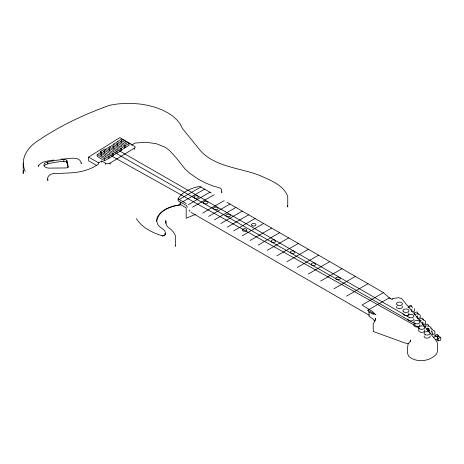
<?xml version="1.0" encoding="UTF-8"?>
<svg xmlns="http://www.w3.org/2000/svg" width="464" height="464" viewBox="0 0 464 464"><rect width="100%" height="100%" fill="white"/><g stroke="black" fill="none" stroke-linecap="round" stroke-linejoin="round"><path stroke-width="0.7" d="M47.873 179.545L47.838 180.519C46.243 175.253 52.264 172.741 56.527 173.542L70.644 172.881C80.481 172.335 90.434 169.899 98.548 164.065L98.548 162.829L88.601 157.087L119.863 137.593L131.068 144.06M23.374 170.653L23.2 173.501L23.2 163.032M437.842 335.768L437.192 336.603L437.946 338.279L438.074 340.86L440.8 340.112L440.678 337.531L437.842 335.768L437.871 336.417L437.192 336.603L434.901 335.136L434.959 336.423M38.744 165.375L38.222 166.303C40.652 161.066 48.929 161.095 53.87 159.999M98.548 162.829L101.749 160.985L105.589 163.2A3.068 1.769 0 0 0 110.107 163.084L134.305 148.173A1.943 1.119 0 0 0 134.612 146.438L130.883 144.281L131.167 144.118M100.352 153.352L100.352 151.508L104.615 149.043L113.152 153.973L113.152 155.817L104.626 160.712L97.156 156.403L97.156 154.553L101.425 152.093M117.543 141.723L113.28 144.188L121.243 148.787L121.243 150.632L112.706 155.562L113.152 155.817M105.241 149.402L113.773 144.472M121.626 140.696L120.025 141.619L124.828 144.391L126.428 143.469L121.626 140.696L121.626 142.547M104.615 150.585L103.02 151.508L108.883 154.895L110.484 153.973L104.615 150.585L104.615 153.045M117.543 143.266L115.942 144.188L120.744 146.96L122.345 146.038L117.543 143.266L117.543 145.725M109.51 148.48L107.909 149.402L112.706 152.175L114.306 151.252L109.51 148.48L109.51 150.324M113.773 146.015L112.172 146.937L116.974 149.71L118.575 148.787L113.773 146.015L113.773 148.48M101.425 153.63L99.824 154.553L104.626 157.325L106.227 156.403L101.425 153.63L101.425 156.095M129.091 143.469L124.828 145.934L124.828 147.778L129.091 145.313L129.091 143.469L121.626 139.154L117.357 141.619L125.013 146.038L125.013 147.883L120.744 150.348L121.243 150.632M120.744 148.497L125.013 146.038M112.706 153.712L121.243 148.787M97.156 154.553L104.626 158.868L113.152 153.973M131.735 145.023L135.146 143.051L145.777 142.233L156.206 143.672L165.062 147.163L169.493 150.417L176.395 158.062L184.916 168.78L189.718 173.24L198.447 179.278L205.187 182.804L212.564 185.867L220.226 188.071L221.641 189.422L221.85 192.67L221.641 191.881M179.15 199.532L200.871 186.992M182.92 201.666L204.607 189.144M188.309 204.711L209.937 192.224M192.577 207.176L214.171 194.712M202.71 213.028L224.176 200.634M208.58 216.415L230.011 204.044M214.449 219.803L235.874 207.431M220.847 223.497L242.278 211.126M227.25 227.198L248.681 214.82M233.653 230.892L255.078 218.521M242.185 235.816L263.616 223.445M250.189 240.439L271.62 228.068M258.187 245.056L279.618 232.684M267.258 250.293L288.689 237.922M276.857 255.838L298.288 243.467M286.996 261.69L308.427 249.319M297.128 267.542L318.559 255.165M308.334 274.009L329.759 261.638M320.601 281.091L342.032 268.72M333.935 288.794L355.366 276.416M346.602 296.102L368.033 283.73M392.643 299.79L389.273 297.842L383.455 292.639L362.024 305.01L372.412 311.472L376.014 314.934L367.842 310.213L389.273 297.842L390.601 298.567M195.419 214.397L186.192 218.277L186.192 207.802L180.78 204.781L180.78 202.316L178.112 200.779L178.112 198.928A33.159 19.146 0 0 1 199.833 186.389L211.236 192.972M408.018 307.406L410.744 306.658M413.204 311.472L414.567 311.1L414.445 308.519M414.712 314.43L416.759 313.873M419.276 320.746L421.324 320.183M422.907 323.304L422.223 322.874L422.982 324.551L425.708 323.802L425.587 321.221L422.75 319.458L423.464 319.922L422.536 318.072L419.81 318.82L419.874 320.114M424.502 326.563L426.544 326.001M426.532 329.109L427.895 328.738A1.508 0.528 74.7 0 0 428.028 328.698M429.606 330.252L428.243 330.629L427.483 328.953L428.162 328.767M434.901 335.136L437.627 334.387L438.555 336.232M433.318 337.305L436.728 336.371M437.946 338.279L440.678 337.531M437.999 339.004L437.314 339.19L438.074 340.86M435.563 339.81L437.61 339.248M180.055 202.443L180.055 204.908L175.775 205.633A29.795 17.203 0 0 0 156.902 222.163M61.086 159.1C67.002 159.517 80.063 154.727 81.258 163.664L81.258 163.05M392.092 298.601L398.64 297.72L401.563 298.497L436.74 341.278L437.581 344.091L437.581 350.865L436.699 353.8C430.25 361.578 416.556 363.15 408.842 356.433L407.624 353.696L407.624 346.921L408.129 343.986L410.292 341.191L410.576 339.973L410.576 341.33M164.848 233.392A2.825 1.63 0 0 1 162.76 235.869L162.191 235.869A2.859 1.647 0 0 0 165.068 233.688M373.613 314.372L369.037 312.144L367.842 310.213M408.146 343.691L404.469 342.844L373.334 331.493L373.155 323.913L374.941 320.81L375.544 318.234L375.544 320.27M110.96 155.666L418.818 327.607M186.192 203.493L178.112 198.928M115.147 152.801L415.373 324.04M118.975 150.585L407.844 316.628M226.989 202.298L383.455 292.639M109.51 146.937L116.974 151.252L116.974 153.097M100.352 151.508L108.883 156.432M108.396 157.963L108.895 158.253L108.895 156.403M180.612 202.118L186.192 205.337L187.497 207.257M191.064 212.39L369.187 315.224M96.686 165.451L88.601 160.782L88.601 157.087M417.333 313.304L420.164 315.073L420.291 317.654L417.565 318.403L417.438 315.816M428.005 325.531L430.841 327.3L430.905 328.587M431.99 329.44L434.82 331.203L434.948 333.79L432.222 334.532L432.094 331.951M427.483 328.953L428.162 329.382M374.715 321.285L373.044 319.046L369.037 316.297L369.037 312.144M157.25 222.807C157.922 228.189 166.675 228.578 165.271 234.332M428.719 325.995L427.791 324.15L425.065 324.899L425.128 326.186M418.047 313.768L417.119 311.924L414.393 312.672L414.451 313.96M416.805 316.726L417.31 317.84M287.407 205.326L287.744 206.996L287.744 196.527C283.643 184.829 269.973 180.107 259.579 175.415C238.403 167.15 211.926 167.063 197.449 147.013L182.439 128.522L180.276 124.184L177.068 120.06L172.886 116.244L167.806 112.81L161.93 109.823L155.388 107.346L148.3 105.432L140.812 104.122L133.081 103.431L125.257 103.379L117.496 103.971L109.962 105.195A297.262 171.622 0 0 0 39.347 139.838A58.261 33.634 0 0 0 25.247 171.471M175.259 245.386L175.415 246.245L175.415 235.77C174.122 231.913 170.706 228.891 167.347 226.67L166.292 224.68L165.764 220.539L165.764 223.335M66.926 160.793L68.231 166.408A2.372 1.369 0 0 1 65.563 167.945L49.149 168.125A5.342 3.086 0 0 1 43.964 165.451A5.342 3.086 0 0 1 47.746 162.081A46.371 26.773 0 0 1 63.823 159.558A2.546 1.473 0 0 1 66.926 160.793L66.926 162.644L68.069 167.55M431.775 328.06L431.833 329.353M429.049 328.808L429.171 331.389M428.115 328.042L428.243 330.629M422.861 321.964L422.982 324.551M411.713 309.262L411.841 311.849M411.458 306.663L411.394 305.37L408.668 306.118L408.726 307.412M418.719 327.561L418.719 330.641A3.016 1.74 0 0 0 422.518 332.323A3.016 1.74 0 0 0 424.345 329.771M134.305 148.173L134.305 149.402M110.107 163.084L110.107 164.314M105.589 163.2L105.589 164.43M104.626 158.868L104.626 160.712M101.749 160.985L101.749 162.214M63.823 159.558L63.823 161.402A2.546 1.473 0 0 1 66.926 162.644M47.746 162.081L47.746 163.931A5.342 3.086 0 0 0 44.219 165.863M162.76 235.869A51.742 29.87 0 0 1 142.384 225.603L140.58 223.926A51.742 29.87 0 0 1 136.364 218.538M189.962 211.439A12.592 7.267 -60 0 1 189.144 210.099M402.027 306.043A3.016 1.74 0 0 1 399.811 308.641A3.016 1.74 0 0 1 396.5 306.466M408.587 312.91A3.016 1.74 0 0 1 406.754 315.462A3.016 1.74 0 0 1 402.955 313.78M413.778 318.733A3.016 1.74 0 0 1 410.86 320.926A3.016 1.74 0 0 1 407.949 318.733M419.798 324.777A3.016 1.74 0 0 1 416.492 326.952A3.016 1.74 0 0 1 414.271 324.353M430.029 335.942A3.016 1.74 0 0 1 427.112 338.134A3.016 1.74 0 0 1 424.2 335.942M47.746 163.931A46.371 26.773 0 0 1 63.823 161.402M431.085 331.308A1.508 0.528 74.7 0 1 431.723 331.203M431.891 331.453A1.508 0.528 74.7 0 1 432.175 332.137M432.257 333.726A1.508 0.528 74.7 0 1 432.019 333.871M427.715 326.267A1.508 0.528 74.7 0 1 427.872 326.575M417.588 313.728A1.508 0.528 74.7 0 1 418.087 314.389M411.429 306.472A1.52 0.534 74.7 0 1 412.45 307.974M437.784 338.923A1.508 0.528 74.7 0 1 437.146 339.016M436.862 336.354A1.508 0.528 74.7 0 1 437.796 338.297M156.525 221.699A29.348 16.942 0 0 1 180.055 204.908M194.979 198.145A2.262 1.305 0 0 0 198.377 197.009A2.262 1.305 0 0 0 194.979 195.878A2.262 1.305 0 0 0 194.979 198.145M214.716 209.537A2.262 1.305 0 0 0 218.115 208.406A2.262 1.305 0 0 0 214.716 207.275A2.262 1.305 0 0 0 214.716 209.537M243.026 230.892A2.262 1.305 0 0 0 246.813 230.312A2.262 1.305 0 0 0 244.041 228.711A2.262 1.305 0 0 0 243.026 230.892M252.561 225.869A2.262 1.305 0 0 0 255.96 224.733A2.262 1.305 0 0 0 252.561 223.602A2.262 1.305 0 0 0 252.561 225.869M272.304 242.272A2.262 1.305 0 0 0 275.697 241.141A2.262 1.305 0 0 0 272.304 240.01A2.262 1.305 0 0 0 272.304 242.272M312.313 265.367A2.262 1.305 0 0 0 315.706 264.236A2.262 1.305 0 0 0 312.313 263.105A2.262 1.305 0 0 0 312.313 265.367M336.383 279.328A2.262 1.305 0 0 0 340.17 278.742A2.262 1.305 0 0 0 337.398 277.141A2.262 1.305 0 0 0 336.383 279.328M291.508 253.361A2.262 1.305 0 0 0 294.901 252.225A2.262 1.305 0 0 0 291.508 251.094A2.262 1.305 0 0 0 291.508 253.361M204.583 203.684A2.262 1.305 0 0 0 207.976 202.553A2.262 1.305 0 0 0 204.583 201.422A2.262 1.305 0 0 0 204.583 203.684M226.519 216.415A2.262 1.305 0 0 0 230.306 215.83A2.262 1.305 0 0 0 227.534 214.229A2.262 1.305 0 0 0 226.519 216.415M397.283 305.068A3.016 1.74 0 0 0 402.329 304.285A3.016 1.74 0 0 0 398.634 302.151A3.016 1.74 0 0 0 397.283 305.068M403.837 311.936A3.016 1.74 0 0 0 408.888 311.153A3.016 1.74 0 0 0 405.194 309.018A3.016 1.74 0 0 0 403.837 311.936M409.352 317.614A3.016 1.74 0 0 0 413.882 316.106A3.016 1.74 0 0 0 409.352 314.598A3.016 1.74 0 0 0 409.352 317.614M414.752 323.379A3.016 1.74 0 0 0 419.798 322.596A3.016 1.74 0 0 0 416.104 320.462A3.016 1.74 0 0 0 414.752 323.379M419.601 328.796A3.016 1.74 0 0 0 424.647 328.013A3.016 1.74 0 0 0 420.952 325.879A3.016 1.74 0 0 0 419.601 328.796M425.604 334.817A3.016 1.74 0 0 0 430.128 333.309A3.016 1.74 0 0 0 425.604 331.801A3.016 1.74 0 0 0 425.604 334.817"/></g></svg>
